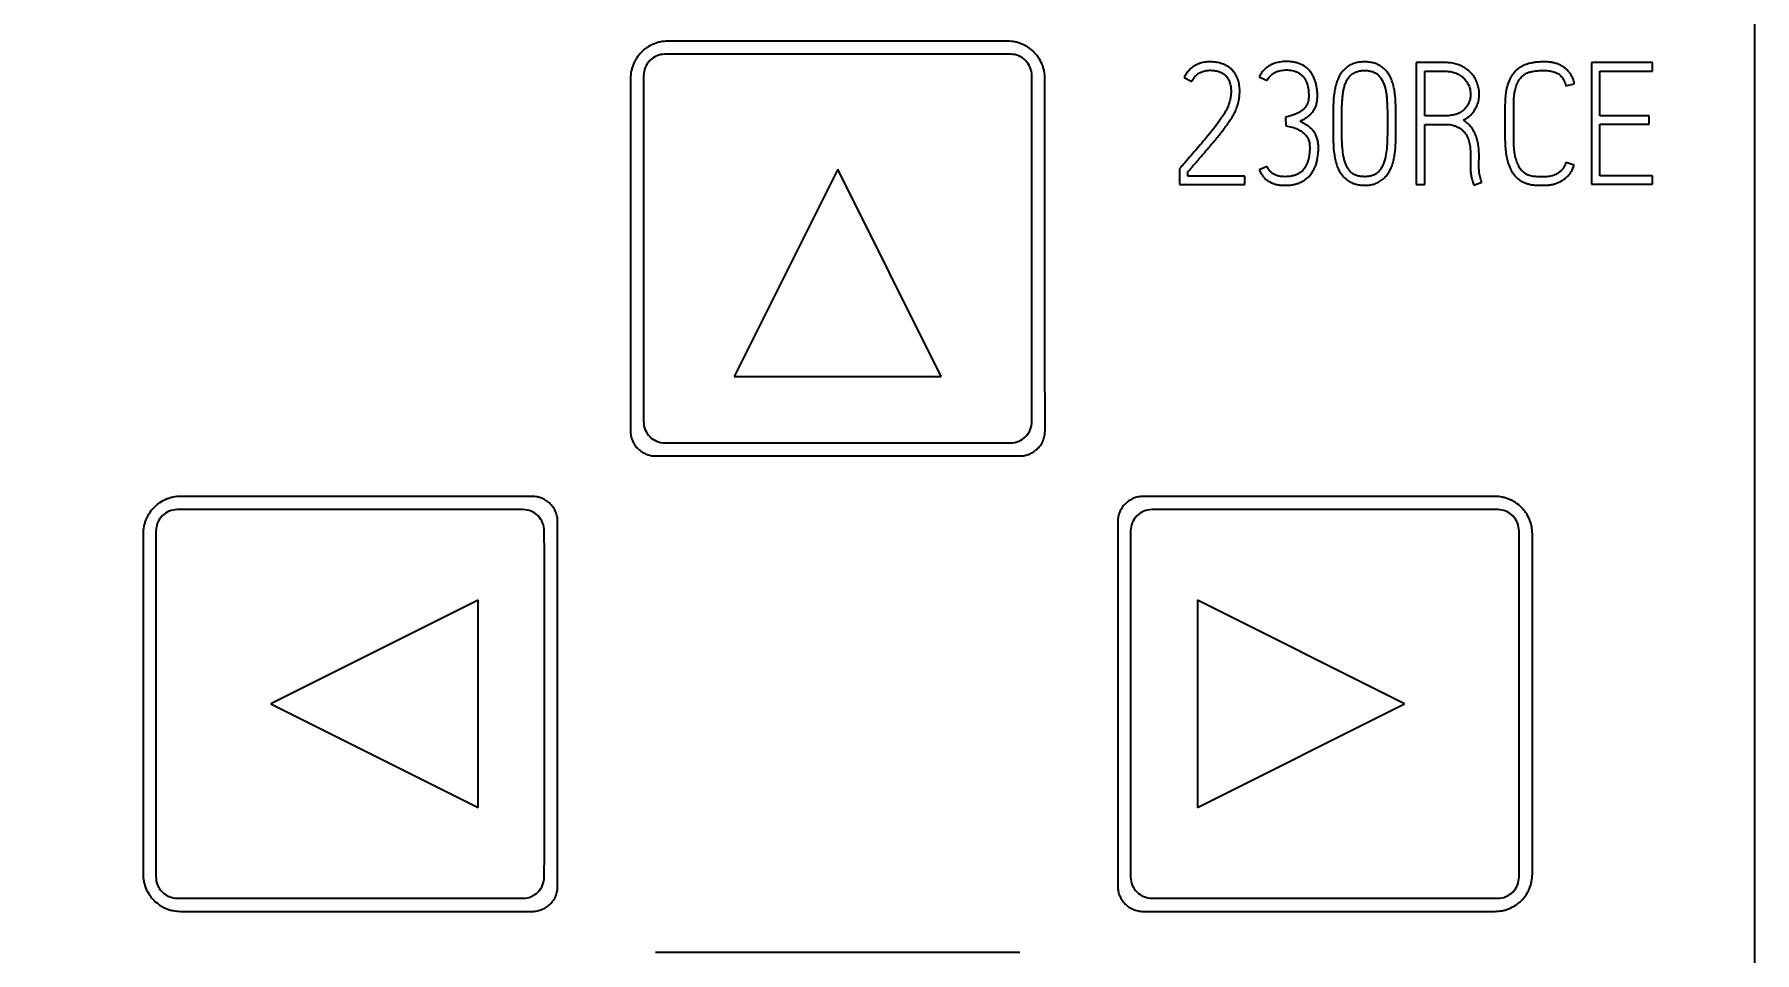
# Model space of a CAD drawing. Extents: x 0 to 420, y 0 to 297.
# Drawn here: x 132.59 to 160.83, y 184.75 to 199.81 of the extents above; entities that cross this region are included whole.
import ezdxf

# ---------------------------------------------------------------- set-up
doc = ezdxf.new("R2010")
doc.units = 0
doc.header["$LTSCALE"] = 23.1
for name, color, linetype in [('10000_FRONT', 7, 'CONTINUOUS'), ('10100_DIM_FRONT', 7, 'CONTINUOUS'), ('10500_FRONT_LABELING', 7, 'CONTINUOUS')]:
    doc.layers.add(name, color=color, linetype=linetype)
doc.styles.get("Standard").update_dxf_attribs({"font": 'txt', "width": 0.8})
doc.dimstyles.new('DIMSTYLE_1', dxfattribs={"dimtxt": 3.5, "dimasz": 3.5, "dimexe": 0.18, "dimexo": 0.0625, "dimgap": 0.09, "dimtad": 1, "dimtxsty": 'STANDARD', "dimcen": 0.09, "dimazin": 3, "dimtp": 0.05, "dimtm": 0.05, "dimtfac": 1, "dimtofl": 0, "dimtmove": 0, "dimatfit": 3, "dimtolj": 1})

# ---------------------------------------------------------------- blocks, each defined once
blk = doc.blocks.new('*D0')
at = {"layer": '10100_DIM_FRONT', "linetype": 'CONTINUOUS'}
for p, q in [((160.829689, 189.646967), (160.829689, 132.601665)), ((89.329689, 150.134374), (89.329689, 132.601665)), ((89.329689, 134.601665), (125.079689, 134.601665)), ((160.829689, 134.601665), (125.079689, 134.601665))]:
    blk.add_line(p, q, dxfattribs=at)
for points in [[(92.829689, 135.101665), (89.329689, 134.601665), (92.829689, 134.101665)], [(157.329689, 134.101665), (160.829689, 134.601665), (157.329689, 135.101665)]]:
    blk.add_solid(points, dxfattribs=at)
at = {"layer": '10100_DIM_FRONT', "linetype": 'CONTINUOUS', "width": 0.660714}
blk.add_text('71,5', height=3.5, dxfattribs=at).set_placement((121.635873, 135.476665))

msp = doc.modelspace()

# ---------------------------------------------------------------- linework, layer by layer
at = {"layer": '10000_FRONT', "color": 7, "linetype": 'CONTINUOUS'}
for p, q in [((160.83, 234.648), (160.83, 144.648)), ((148.57, 199.698), (142.99, 199.698)), ((148.616, 199.484), (142.944, 199.484)), ((145.78, 197.598), (144.08, 194.198)), ((147.48, 194.198), (145.78, 197.598)), ((144.08, 194.198), (147.48, 194.198)), ((142.79, 192.895), (148.77, 192.895)), ((142.941, 193.11), (143.33, 193.108)), ((143.33, 193.108), (148.23, 193.108)), ((148.23, 193.108), (148.618, 193.11)), ((140.613, 192.015), (134.938, 192.015)), ((140.77, 192.231), (134.99, 192.231)), ((156.57, 192.231), (150.79, 192.231)), ((156.613, 192.015), (150.938, 192.015)), ((140.965, 191.28), (140.963, 191.667)), ((156.965, 191.28), (156.963, 191.667)), ((139.875, 190.528), (136.475, 188.828)), ((139.875, 187.128), (139.875, 190.528)), ((151.685, 190.528), (151.685, 187.128)), ((155.085, 188.828), (151.685, 190.528)), ((136.475, 188.828), (139.875, 187.128)), ((151.685, 187.128), (155.085, 188.828)), ((140.963, 185.989), (140.965, 186.374)), ((156.963, 185.989), (156.965, 186.374)), ((134.938, 185.641), (140.613, 185.641)), ((150.938, 185.641), (156.613, 185.641)), ((134.99, 185.426), (140.77, 185.426)), ((150.79, 185.426), (156.57, 185.426)), ((148.77, 184.75), (142.79, 184.75))]:
    msp.add_line(p, q, dxfattribs=at)
for points, knots in [([(142.99, 199.698), (142.949, 199.698), (142.91, 199.694), (142.851, 199.683), (142.832, 199.678), (142.794, 199.666), (142.775, 199.659), (142.719, 199.636), (142.684, 199.618), (142.643, 199.59), (142.634, 199.584), (142.618, 199.572), (142.61, 199.566), (142.587, 199.547), (142.572, 199.534), (142.53, 199.491), (142.505, 199.461), (142.477, 199.419), (142.471, 199.411), (142.461, 199.393), (142.446, 199.367), (142.434, 199.34), (142.418, 199.304), (142.412, 199.285), (142.403, 199.256), (142.4, 199.247), (142.395, 199.227), (142.393, 199.217), (142.383, 199.168), (142.379, 199.128), (142.379, 199.088)], [0, 0, 0, 0, 0.125, 0.125, 0.1875, 0.1875, 0.25, 0.25, 0.375, 0.375, 0.40625, 0.40625, 0.4375, 0.4375, 0.5, 0.5, 0.625, 0.625, 0.65625, 0.65625, 0.6875, 0.75, 0.75, 0.8125, 0.8125, 0.84375, 0.84375, 0.875, 0.875, 1, 1, 1, 1]), ([(149.18, 199.088), (149.18, 199.128), (149.176, 199.168), (149.165, 199.226), (149.16, 199.246), (149.148, 199.284), (149.141, 199.303), (149.118, 199.358), (149.1, 199.393), (149.066, 199.443), (149.054, 199.459), (149.029, 199.49), (149.016, 199.505), (148.973, 199.547), (148.943, 199.573), (148.901, 199.601), (148.892, 199.606), (148.875, 199.616), (148.849, 199.631), (148.822, 199.644), (148.785, 199.659), (148.767, 199.666), (148.738, 199.675), (148.728, 199.677), (148.709, 199.682), (148.699, 199.684), (148.65, 199.694), (148.61, 199.698), (148.57, 199.698)], [0, 0, 0, 0, 0.125, 0.125, 0.1875, 0.1875, 0.25, 0.25, 0.375, 0.375, 0.4375, 0.4375, 0.5, 0.5, 0.625, 0.625, 0.65625, 0.65625, 0.6875, 0.75, 0.75, 0.8125, 0.8125, 0.84375, 0.84375, 0.875, 0.875, 1, 1, 1, 1]), ([(142.944, 199.484), (142.898, 199.484), (142.852, 199.475), (142.767, 199.44), (142.729, 199.414), (142.632, 199.317), (142.594, 199.226), (142.594, 199.134)], [0, 0, 0, 0, 0.25, 0.25, 0.5, 0.5, 1, 1, 1, 1]), ([(148.966, 199.134), (148.966, 199.18), (148.956, 199.226), (148.921, 199.31), (148.895, 199.349), (148.799, 199.446), (148.708, 199.484), (148.616, 199.484)], [0, 0, 0, 0, 0.249999, 0.249999, 0.499999, 0.499999, 1, 1, 1, 1]), ([(142.593, 193.46), (142.593, 193.414), (142.602, 193.368), (142.637, 193.284), (142.662, 193.245), (142.759, 193.148), (142.849, 193.11), (142.941, 193.11)], [0, 0, 0, 0, 0.25, 0.25, 0.5, 0.5, 1, 1, 1, 1]), ([(148.618, 193.11), (148.664, 193.11), (148.71, 193.119), (148.794, 193.155), (148.833, 193.181), (148.929, 193.277), (148.967, 193.368), (148.967, 193.46)], [0, 0, 0, 0, 0.25, 0.25, 0.5, 0.5, 1, 1, 1, 1]), ([(142.377, 193.308), (142.377, 193.281), (142.38, 193.254), (142.388, 193.214), (142.391, 193.201), (142.399, 193.176), (142.404, 193.163), (142.419, 193.125), (142.432, 193.102), (142.454, 193.068), (142.462, 193.057), (142.479, 193.036), (142.489, 193.026), (142.517, 192.997), (142.538, 192.98), (142.572, 192.958), (142.583, 192.951), (142.607, 192.938), (142.619, 192.932), (142.644, 192.922), (142.657, 192.917), (142.682, 192.909), (142.696, 192.906), (142.736, 192.898), (142.762, 192.895), (142.79, 192.895)], [0, 0, 0, 0, 0.125, 0.125, 0.1875, 0.1875, 0.25, 0.25, 0.375, 0.375, 0.4375, 0.4375, 0.5, 0.5, 0.625, 0.625, 0.6875, 0.6875, 0.75, 0.75, 0.8125, 0.8125, 0.875, 0.875, 1, 1, 1, 1]), ([(148.77, 192.895), (148.797, 192.895), (148.824, 192.898), (148.863, 192.906), (148.876, 192.91), (148.902, 192.917), (148.915, 192.922), (148.952, 192.938), (148.976, 192.95), (149.01, 192.972), (149.021, 192.981), (149.042, 192.998), (149.052, 193.007), (149.08, 193.035), (149.097, 193.056), (149.12, 193.09), (149.127, 193.101), (149.14, 193.125), (149.145, 193.137), (149.156, 193.162), (149.16, 193.175), (149.168, 193.201), (149.171, 193.214), (149.179, 193.254), (149.182, 193.281), (149.182, 193.308)], [0, 0, 0, 0, 0.125, 0.125, 0.1875, 0.1875, 0.25, 0.25, 0.375, 0.375, 0.4375, 0.4375, 0.5, 0.5, 0.625, 0.625, 0.6875, 0.6875, 0.75, 0.75, 0.8125, 0.8125, 0.875, 0.875, 1, 1, 1, 1]), ([(134.99, 192.231), (134.949, 192.231), (134.909, 192.227), (134.851, 192.215), (134.831, 192.21), (134.793, 192.198), (134.774, 192.192), (134.718, 192.169), (134.683, 192.15), (134.641, 192.122), (134.633, 192.116), (134.617, 192.104), (134.609, 192.098), (134.586, 192.079), (134.571, 192.065), (134.528, 192.023), (134.503, 191.992), (134.475, 191.95), (134.47, 191.942), (134.459, 191.925), (134.444, 191.898), (134.432, 191.871), (134.416, 191.834), (134.409, 191.816), (134.401, 191.787), (134.398, 191.777), (134.393, 191.758), (134.391, 191.748), (134.381, 191.698), (134.377, 191.658), (134.377, 191.618)], [0, 0, 0, 0, 0.125, 0.125, 0.1875, 0.1875, 0.25, 0.25, 0.375, 0.375, 0.40625, 0.40625, 0.4375, 0.4375, 0.5, 0.5, 0.625, 0.625, 0.65625, 0.65625, 0.6875, 0.75, 0.75, 0.8125, 0.8125, 0.84375, 0.84375, 0.875, 0.875, 1, 1, 1, 1]), ([(134.938, 192.015), (134.892, 192.015), (134.846, 192.006), (134.761, 191.971), (134.723, 191.945), (134.626, 191.848), (134.588, 191.757), (134.588, 191.665)], [0, 0, 0, 0, 0.25, 0.25, 0.5, 0.5, 1, 1, 1, 1]), ([(140.963, 191.667), (140.963, 191.713), (140.954, 191.758), (140.918, 191.842), (140.892, 191.881), (140.796, 191.977), (140.705, 192.015), (140.613, 192.015)], [0, 0, 0, 0, 0.25, 0.25, 0.5, 0.5, 1, 1, 1, 1]), ([(141.182, 191.818), (141.182, 191.845), (141.18, 191.872), (141.172, 191.911), (141.168, 191.925), (141.16, 191.95), (141.156, 191.963), (141.14, 192.001), (141.128, 192.024), (141.105, 192.058), (141.097, 192.069), (141.08, 192.09), (141.071, 192.1), (141.042, 192.129), (141.022, 192.146), (140.988, 192.168), (140.976, 192.175), (140.952, 192.188), (140.94, 192.194), (140.915, 192.204), (140.903, 192.209), (140.877, 192.217), (140.864, 192.22), (140.824, 192.228), (140.797, 192.231), (140.77, 192.231)], [0, 0, 0, 0, 0.125, 0.125, 0.1875, 0.1875, 0.25, 0.25, 0.375, 0.375, 0.4375, 0.4375, 0.5, 0.5, 0.625, 0.625, 0.6875, 0.6875, 0.75, 0.75, 0.8125, 0.8125, 0.875, 0.875, 1, 1, 1, 1]), ([(150.79, 192.231), (150.762, 192.231), (150.736, 192.228), (150.696, 192.22), (150.683, 192.217), (150.657, 192.209), (150.644, 192.204), (150.607, 192.188), (150.583, 192.176), (150.549, 192.154), (150.539, 192.145), (150.517, 192.128), (150.507, 192.119), (150.479, 192.091), (150.462, 192.07), (150.439, 192.036), (150.432, 192.025), (150.42, 192.001), (150.414, 191.989), (150.403, 191.964), (150.399, 191.951), (150.391, 191.925), (150.388, 191.912), (150.38, 191.872), (150.377, 191.845), (150.377, 191.818)], [0, 0, 0, 0, 0.125, 0.125, 0.1875, 0.1875, 0.25, 0.25, 0.375, 0.375, 0.4375, 0.4375, 0.5, 0.5, 0.625, 0.625, 0.6875, 0.6875, 0.75, 0.75, 0.8125, 0.8125, 0.875, 0.875, 1, 1, 1, 1]), ([(150.938, 192.015), (150.892, 192.015), (150.846, 192.006), (150.761, 191.971), (150.723, 191.945), (150.626, 191.848), (150.588, 191.757), (150.588, 191.665)], [0, 0, 0, 0, 0.25, 0.25, 0.5, 0.5, 1, 1, 1, 1]), ([(157.182, 191.618), (157.182, 191.658), (157.178, 191.698), (157.167, 191.757), (157.162, 191.776), (157.15, 191.815), (157.143, 191.834), (157.12, 191.889), (157.102, 191.925), (157.074, 191.966), (157.068, 191.974), (157.056, 191.991), (157.05, 191.999), (157.031, 192.022), (157.017, 192.037), (156.975, 192.079), (156.944, 192.105), (156.902, 192.133), (156.894, 192.138), (156.876, 192.148), (156.85, 192.163), (156.823, 192.176), (156.786, 192.191), (156.767, 192.198), (156.739, 192.207), (156.729, 192.21), (156.709, 192.214), (156.7, 192.217), (156.65, 192.227), (156.61, 192.231), (156.57, 192.231)], [0, 0, 0, 0, 0.125, 0.125, 0.1875, 0.1875, 0.25, 0.25, 0.375, 0.375, 0.40625, 0.40625, 0.4375, 0.4375, 0.5, 0.5, 0.625, 0.625, 0.65625, 0.65625, 0.6875, 0.75, 0.75, 0.8125, 0.8125, 0.84375, 0.84375, 0.875, 0.875, 1, 1, 1, 1]), ([(156.963, 191.667), (156.963, 191.713), (156.954, 191.758), (156.918, 191.842), (156.892, 191.881), (156.796, 191.977), (156.705, 192.015), (156.613, 192.015)], [0, 0, 0, 0, 0.25, 0.25, 0.5, 0.5, 1, 1, 1, 1]), ([(134.377, 186.038), (134.377, 185.998), (134.381, 185.958), (134.393, 185.899), (134.398, 185.88), (134.409, 185.841), (134.416, 185.822), (134.439, 185.767), (134.458, 185.731), (134.486, 185.69), (134.492, 185.682), (134.504, 185.665), (134.51, 185.658), (134.529, 185.634), (134.542, 185.619), (134.585, 185.577), (134.616, 185.552), (134.657, 185.524), (134.666, 185.518), (134.683, 185.508), (134.709, 185.493), (134.736, 185.48), (134.773, 185.465), (134.792, 185.458), (134.821, 185.449), (134.83, 185.447), (134.85, 185.442), (134.86, 185.44), (134.909, 185.43), (134.949, 185.426), (134.99, 185.426)], [0, 0, 0, 0, 0.125, 0.125, 0.1875, 0.1875, 0.25, 0.25, 0.375, 0.375, 0.40625, 0.40625, 0.4375, 0.4375, 0.5, 0.5, 0.625, 0.625, 0.65625, 0.65625, 0.6875, 0.75, 0.75, 0.8125, 0.8125, 0.84375, 0.84375, 0.875, 0.875, 1, 1, 1, 1]), ([(134.588, 185.991), (134.588, 185.945), (134.597, 185.899), (134.632, 185.815), (134.658, 185.776), (134.755, 185.679), (134.845, 185.641), (134.938, 185.641)], [0, 0, 0, 0, 0.25, 0.25, 0.5, 0.5, 1, 1, 1, 1]), ([(140.613, 185.641), (140.659, 185.641), (140.704, 185.65), (140.789, 185.685), (140.827, 185.711), (140.924, 185.807), (140.963, 185.897), (140.963, 185.989)], [0, 0, 0, 0, 0.25, 0.25, 0.5, 0.5, 1, 1, 1, 1]), ([(140.77, 185.426), (140.797, 185.426), (140.824, 185.428), (140.863, 185.436), (140.876, 185.44), (140.902, 185.448), (140.915, 185.452), (140.952, 185.468), (140.976, 185.48), (141.01, 185.503), (141.021, 185.511), (141.042, 185.528), (141.052, 185.537), (141.08, 185.565), (141.097, 185.586), (141.12, 185.62), (141.127, 185.632), (141.14, 185.655), (141.145, 185.668), (141.156, 185.692), (141.16, 185.705), (141.168, 185.731), (141.171, 185.744), (141.179, 185.784), (141.182, 185.811), (141.182, 185.838)], [0, 0, 0, 0, 0.125, 0.125, 0.1875, 0.1875, 0.25, 0.25, 0.375, 0.375, 0.4375, 0.4375, 0.5, 0.5, 0.625, 0.625, 0.6875, 0.6875, 0.75, 0.75, 0.8125, 0.8125, 0.875, 0.875, 1, 1, 1, 1]), ([(150.377, 185.838), (150.377, 185.811), (150.38, 185.784), (150.388, 185.745), (150.391, 185.731), (150.399, 185.706), (150.404, 185.693), (150.419, 185.655), (150.432, 185.632), (150.454, 185.598), (150.462, 185.587), (150.48, 185.566), (150.489, 185.556), (150.517, 185.527), (150.538, 185.51), (150.572, 185.488), (150.583, 185.481), (150.607, 185.468), (150.619, 185.462), (150.644, 185.452), (150.657, 185.447), (150.682, 185.44), (150.696, 185.436), (150.736, 185.428), (150.762, 185.426), (150.79, 185.426)], [0, 0, 0, 0, 0.125, 0.125, 0.1875, 0.1875, 0.25, 0.25, 0.375, 0.375, 0.4375, 0.4375, 0.5, 0.5, 0.625, 0.625, 0.6875, 0.6875, 0.75, 0.75, 0.8125, 0.8125, 0.875, 0.875, 1, 1, 1, 1]), ([(150.588, 185.991), (150.588, 185.945), (150.597, 185.899), (150.632, 185.815), (150.658, 185.776), (150.755, 185.679), (150.845, 185.641), (150.938, 185.641)], [0, 0, 0, 0, 0.25, 0.25, 0.5, 0.5, 1, 1, 1, 1]), ([(156.57, 185.426), (156.61, 185.426), (156.65, 185.43), (156.709, 185.441), (156.728, 185.446), (156.766, 185.458), (156.786, 185.465), (156.841, 185.488), (156.876, 185.506), (156.918, 185.534), (156.926, 185.54), (156.942, 185.552), (156.95, 185.558), (156.974, 185.577), (156.988, 185.591), (157.031, 185.633), (157.056, 185.664), (157.084, 185.706), (157.09, 185.714), (157.1, 185.731), (157.115, 185.758), (157.128, 185.785), (157.143, 185.822), (157.15, 185.84), (157.158, 185.869), (157.161, 185.879), (157.166, 185.898), (157.168, 185.908), (157.178, 185.958), (157.182, 185.998), (157.182, 186.038)], [0, 0, 0, 0, 0.125, 0.125, 0.1875, 0.1875, 0.25, 0.25, 0.375, 0.375, 0.40625, 0.40625, 0.4375, 0.4375, 0.5, 0.5, 0.625, 0.625, 0.65625, 0.65625, 0.6875, 0.75, 0.75, 0.8125, 0.8125, 0.84375, 0.84375, 0.875, 0.875, 1, 1, 1, 1]), ([(156.613, 185.641), (156.659, 185.641), (156.704, 185.65), (156.789, 185.685), (156.827, 185.711), (156.924, 185.807), (156.963, 185.897), (156.963, 185.989)], [0, 0, 0, 0, 0.25, 0.25, 0.5, 0.5, 1, 1, 1, 1])]:
    msp.add_open_spline(points, degree=3, knots=knots, dxfattribs=at)
for points in [[(142.379, 199.088), (142.378, 197.162), (142.378, 195.235), (142.377, 193.308)], [(142.594, 199.134), (142.593, 197.243), (142.593, 195.351), (142.593, 193.46)], [(148.967, 193.46), (148.966, 195.351), (148.966, 197.243), (148.966, 199.134)], [(149.182, 193.308), (149.182, 195.235), (149.181, 197.162), (149.18, 199.088)], [(141.182, 185.838), (141.182, 187.831), (141.183, 189.825), (141.182, 191.818)], [(150.377, 191.818), (150.377, 189.825), (150.377, 187.831), (150.377, 185.838)], [(134.377, 191.618), (134.377, 189.758), (134.377, 187.898), (134.377, 186.038)], [(134.588, 191.665), (134.588, 189.774), (134.588, 187.882), (134.588, 185.991)], [(150.588, 191.665), (150.588, 189.774), (150.588, 187.882), (150.588, 185.991)], [(157.182, 186.038), (157.182, 187.898), (157.183, 189.758), (157.182, 191.618)], [(140.965, 186.374), (140.965, 188.009), (140.965, 189.645), (140.965, 191.28)], [(156.965, 186.374), (156.965, 188.009), (156.965, 189.645), (156.965, 191.28)]]:
    msp.add_open_spline(points, degree=3, dxfattribs=at)
at = {"layer": '10500_FRONT_LABELING', "color": 7, "linetype": 'CONTINUOUS'}
for p, q in [((155.275, 199.348), (155.275, 197.348)), ((155.739, 199.348), (155.275, 199.348)), ((158.15, 199.348), (158.15, 197.354)), ((159.154, 199.348), (158.15, 199.348)), ((159.154, 199.206), (159.154, 199.348)), ((151.464, 199.101), (151.59, 199.037)), ((152.7, 199.115), (152.829, 199.051)), ((155.418, 198.474), (155.418, 199.206)), ((155.418, 199.206), (155.739, 199.206)), ((158.29, 198.474), (158.29, 199.206)), ((158.29, 199.206), (159.154, 199.206)), ((157.733, 198.968), (157.87, 199.001)), ((156.732, 198.641), (156.732, 198.114)), ((156.875, 198.114), (156.875, 198.641)), ((153.128, 198.449), (153.136, 198.311)), ((153.911, 198.36), (153.911, 198.33)), ((154.053, 198.33), (154.053, 198.36)), ((154.803, 198.36), (154.803, 198.33)), ((154.943, 198.33), (154.943, 198.36)), ((155.762, 198.474), (155.418, 198.474)), ((155.418, 197.348), (155.418, 198.333)), ((155.418, 198.333), (155.756, 198.333)), ((159.1, 198.474), (158.29, 198.474)), ((158.29, 197.492), (158.29, 198.335)), ((158.29, 198.335), (159.1, 198.335)), ((159.1, 198.335), (159.1, 198.474)), ((156.167, 197.659), (156.164, 197.634)), ((156.167, 197.833), (156.167, 197.659)), ((156.307, 197.75), (156.307, 197.806)), ((157.867, 197.664), (157.736, 197.711)), ((151.405, 197.623), (151.389, 197.603)), ((151.389, 197.603), (151.389, 197.348)), ((151.529, 197.487), (151.529, 197.553)), ((152.462, 197.487), (151.529, 197.487)), ((152.462, 197.348), (152.462, 197.487)), ((152.829, 197.645), (152.7, 197.587)), ((156.22, 197.334), (156.352, 197.384)), ((159.154, 197.492), (158.29, 197.492)), ((159.154, 197.354), (159.154, 197.492)), ((151.389, 197.348), (152.462, 197.348)), ((155.275, 197.348), (155.418, 197.348)), ((158.15, 197.354), (159.154, 197.354))]:
    msp.add_line(p, q, dxfattribs=at)
for points, knots in [([(151.529, 197.553), (151.568, 197.599), (151.607, 197.645), (151.685, 197.737), (151.725, 197.783), (151.804, 197.875), (151.843, 197.92), (151.921, 198.013), (151.96, 198.059), (152.036, 198.153), (152.074, 198.2), (152.129, 198.272), (152.147, 198.296), (152.182, 198.345), (152.2, 198.37), (152.234, 198.42), (152.25, 198.446), (152.281, 198.498), (152.295, 198.525), (152.314, 198.566), (152.32, 198.579), (152.331, 198.607), (152.336, 198.622), (152.346, 198.65), (152.35, 198.665), (152.358, 198.695), (152.361, 198.71), (152.37, 198.754), (152.374, 198.784), (152.378, 198.844), (152.379, 198.874), (152.377, 198.92), (152.376, 198.935), (152.373, 198.966), (152.37, 198.981), (152.362, 199.026), (152.355, 199.055), (152.341, 199.091), (152.339, 199.098), (152.332, 199.112), (152.329, 199.119), (152.319, 199.139), (152.311, 199.152), (152.295, 199.178), (152.286, 199.19), (152.271, 199.207), (152.266, 199.213), (152.256, 199.224), (152.25, 199.23), (152.234, 199.246), (152.223, 199.256), (152.199, 199.274), (152.186, 199.283), (152.16, 199.298), (152.146, 199.305), (152.118, 199.317), (152.104, 199.323), (152.061, 199.337), (152.032, 199.345), (151.987, 199.353), (151.972, 199.355), (151.942, 199.358), (151.926, 199.359), (151.881, 199.36), (151.85, 199.358), (151.805, 199.353), (151.79, 199.351), (151.76, 199.345), (151.745, 199.341), (151.702, 199.327), (151.674, 199.315), (151.634, 199.293), (151.621, 199.284), (151.596, 199.266), (151.572, 199.247), (151.551, 199.226), (151.53, 199.204), (151.52, 199.192), (151.493, 199.155), (151.477, 199.129), (151.464, 199.101)], [0, 0, 0, 0, 0.0625, 0.0625, 0.125, 0.125, 0.1875, 0.1875, 0.25, 0.25, 0.3125, 0.3125, 0.34375, 0.34375, 0.375, 0.375, 0.40625, 0.40625, 0.4375, 0.4375, 0.453125, 0.453125, 0.46875, 0.46875, 0.484375, 0.484375, 0.5, 0.5, 0.53125, 0.53125, 0.5625, 0.5625, 0.578125, 0.578125, 0.59375, 0.59375, 0.625, 0.625, 0.632812, 0.632812, 0.640625, 0.640625, 0.65625, 0.65625, 0.671875, 0.671875, 0.679688, 0.679688, 0.6875, 0.6875, 0.703125, 0.703125, 0.71875, 0.71875, 0.734375, 0.734375, 0.75, 0.75, 0.78125, 0.78125, 0.796875, 0.796875, 0.8125, 0.8125, 0.84375, 0.84375, 0.859375, 0.859375, 0.875, 0.875, 0.90625, 0.90625, 0.921875, 0.921875, 0.9375, 0.953125, 0.953125, 0.96875, 0.96875, 1, 1, 1, 1]), ([(153.368, 198.385), (153.386, 198.394), (153.404, 198.404), (153.439, 198.424), (153.456, 198.434), (153.481, 198.45), (153.49, 198.456), (153.505, 198.468), (153.513, 198.474), (153.528, 198.488), (153.536, 198.495), (153.55, 198.509), (153.557, 198.516), (153.577, 198.54), (153.589, 198.556), (153.604, 198.582), (153.609, 198.591), (153.618, 198.609), (153.622, 198.618), (153.634, 198.647), (153.639, 198.666), (153.648, 198.706), (153.65, 198.726), (153.653, 198.767), (153.654, 198.787), (153.653, 198.827), (153.653, 198.847), (153.649, 198.908), (153.643, 198.948), (153.63, 199.007), (153.625, 199.027), (153.612, 199.065), (153.605, 199.084), (153.588, 199.121), (153.578, 199.139), (153.557, 199.174), (153.545, 199.19), (153.519, 199.221), (153.498, 199.243), (153.475, 199.263), (153.459, 199.275), (153.451, 199.281), (153.408, 199.309), (153.371, 199.326), (153.313, 199.345), (153.293, 199.35), (153.253, 199.357), (153.213, 199.363), (153.173, 199.364), (153.132, 199.365), (153.112, 199.364), (153.051, 199.36), (153.012, 199.354), (152.963, 199.34), (152.954, 199.337), (152.934, 199.33), (152.925, 199.326), (152.897, 199.314), (152.861, 199.295), (152.828, 199.272), (152.804, 199.252), (152.796, 199.245), (152.781, 199.231), (152.774, 199.224), (152.753, 199.202), (152.741, 199.186), (152.718, 199.152), (152.708, 199.134), (152.7, 199.115)], [0, 0, 0, 0, 0.03125, 0.03125, 0.0625, 0.0625, 0.078125, 0.078125, 0.09375, 0.09375, 0.109375, 0.109375, 0.125, 0.125, 0.15625, 0.15625, 0.171875, 0.171875, 0.1875, 0.1875, 0.21875, 0.21875, 0.25, 0.25, 0.28125, 0.28125, 0.3125, 0.3125, 0.375, 0.375, 0.40625, 0.40625, 0.4375, 0.4375, 0.46875, 0.46875, 0.5, 0.5, 0.53125, 0.546875, 0.546875, 0.5625, 0.5625, 0.625, 0.625, 0.65625, 0.65625, 0.6875, 0.71875, 0.71875, 0.75, 0.75, 0.8125, 0.8125, 0.828125, 0.828125, 0.84375, 0.84375, 0.875, 0.90625, 0.90625, 0.921875, 0.921875, 0.9375, 0.9375, 0.96875, 0.96875, 1, 1, 1, 1]), ([(154.943, 198.36), (154.943, 198.413), (154.942, 198.466), (154.941, 198.546), (154.941, 198.572), (154.94, 198.625), (154.939, 198.652), (154.936, 198.731), (154.932, 198.783), (154.922, 198.862), (154.918, 198.888), (154.908, 198.941), (154.902, 198.967), (154.887, 199.018), (154.879, 199.044), (154.859, 199.094), (154.847, 199.118), (154.826, 199.153), (154.819, 199.164), (154.803, 199.186), (154.795, 199.196), (154.769, 199.227), (154.75, 199.246), (154.719, 199.271), (154.708, 199.279), (154.685, 199.294), (154.674, 199.301), (154.638, 199.32), (154.613, 199.33), (154.574, 199.341), (154.561, 199.345), (154.535, 199.35), (154.522, 199.352), (154.482, 199.358), (154.455, 199.359), (154.401, 199.359), (154.374, 199.358), (154.321, 199.351), (154.295, 199.345), (154.256, 199.334), (154.244, 199.329), (154.218, 199.319), (154.206, 199.314), (154.171, 199.295), (154.148, 199.28), (154.117, 199.255), (154.107, 199.245), (154.088, 199.227), (154.078, 199.217), (154.061, 199.196), (154.053, 199.186), (154.037, 199.164), (154.03, 199.152), (154.009, 199.118), (153.998, 199.094), (153.978, 199.044), (153.969, 199.019), (153.954, 198.967), (153.948, 198.941), (153.937, 198.889), (153.933, 198.863), (153.922, 198.784), (153.917, 198.731), (153.914, 198.652), (153.913, 198.625), (153.912, 198.572), (153.912, 198.546), (153.911, 198.466), (153.911, 198.413), (153.911, 198.36)], [0, 0, 0, 0, 0.0625, 0.0625, 0.09375, 0.09375, 0.125, 0.125, 0.1875, 0.1875, 0.21875, 0.21875, 0.25, 0.25, 0.28125, 0.28125, 0.3125, 0.3125, 0.328125, 0.328125, 0.34375, 0.34375, 0.375, 0.375, 0.390625, 0.390625, 0.40625, 0.40625, 0.4375, 0.4375, 0.453125, 0.453125, 0.46875, 0.46875, 0.5, 0.5, 0.53125, 0.53125, 0.5625, 0.5625, 0.578125, 0.578125, 0.59375, 0.59375, 0.625, 0.625, 0.640625, 0.640625, 0.65625, 0.65625, 0.671875, 0.671875, 0.6875, 0.6875, 0.71875, 0.71875, 0.75, 0.75, 0.78125, 0.78125, 0.8125, 0.8125, 0.875, 0.875, 0.90625, 0.90625, 0.9375, 0.9375, 1, 1, 1, 1]), ([(156.05, 198.402), (156.076, 198.415), (156.1, 198.431), (156.135, 198.456), (156.147, 198.465), (156.168, 198.485), (156.179, 198.495), (156.208, 198.527), (156.225, 198.551), (156.247, 198.588), (156.254, 198.6), (156.266, 198.627), (156.272, 198.64), (156.287, 198.681), (156.296, 198.708), (156.304, 198.751), (156.306, 198.766), (156.309, 198.795), (156.31, 198.809), (156.31, 198.852), (156.308, 198.881), (156.301, 198.924), (156.298, 198.938), (156.291, 198.966), (156.287, 198.98), (156.274, 199.021), (156.262, 199.048), (156.242, 199.086), (156.234, 199.099), (156.218, 199.123), (156.21, 199.135), (156.183, 199.169), (156.163, 199.19), (156.131, 199.219), (156.119, 199.228), (156.096, 199.245), (156.084, 199.253), (156.047, 199.276), (156.021, 199.289), (155.981, 199.306), (155.967, 199.311), (155.94, 199.321), (155.926, 199.325), (155.884, 199.335), (155.855, 199.34), (155.812, 199.345), (155.798, 199.346), (155.769, 199.348), (155.754, 199.348), (155.739, 199.348)], [0, 0, 0, 0, 0.0625, 0.0625, 0.09375, 0.09375, 0.125, 0.125, 0.1875, 0.1875, 0.21875, 0.21875, 0.25, 0.25, 0.3125, 0.3125, 0.34375, 0.34375, 0.375, 0.375, 0.4375, 0.4375, 0.46875, 0.46875, 0.5, 0.5, 0.5625, 0.5625, 0.59375, 0.59375, 0.625, 0.625, 0.6875, 0.6875, 0.71875, 0.71875, 0.75, 0.75, 0.8125, 0.8125, 0.84375, 0.84375, 0.875, 0.875, 0.9375, 0.9375, 0.96875, 0.96875, 1, 1, 1, 1]), ([(157.87, 199.001), (157.865, 199.039), (157.855, 199.074), (157.834, 199.116), (157.83, 199.125), (157.821, 199.141), (157.816, 199.149), (157.8, 199.172), (157.789, 199.187), (157.764, 199.215), (157.751, 199.228), (157.723, 199.253), (157.708, 199.264), (157.677, 199.285), (157.661, 199.294), (157.627, 199.311), (157.61, 199.319), (157.575, 199.331), (157.558, 199.337), (157.521, 199.345), (157.503, 199.349), (157.447, 199.356), (157.41, 199.359), (157.336, 199.359), (157.299, 199.358), (157.244, 199.353), (157.225, 199.351), (157.188, 199.345), (157.17, 199.341), (157.116, 199.329), (157.08, 199.318), (157.038, 199.299), (157.029, 199.295), (157.012, 199.287), (157.004, 199.282), (156.98, 199.268), (156.964, 199.258), (156.935, 199.236), (156.92, 199.224), (156.893, 199.198), (156.881, 199.185), (156.858, 199.156), (156.847, 199.14), (156.832, 199.117), (156.828, 199.109), (156.819, 199.092), (156.814, 199.084), (156.794, 199.042), (156.782, 199.007), (156.761, 198.936), (156.754, 198.9), (156.736, 198.789), (156.732, 198.715), (156.732, 198.641)], [0, 0, 0, 0, 0.0625, 0.0625, 0.078125, 0.078125, 0.09375, 0.09375, 0.125, 0.125, 0.15625, 0.15625, 0.1875, 0.1875, 0.21875, 0.21875, 0.25, 0.25, 0.28125, 0.28125, 0.3125, 0.3125, 0.375, 0.375, 0.4375, 0.4375, 0.46875, 0.46875, 0.5, 0.5, 0.5625, 0.5625, 0.578125, 0.578125, 0.59375, 0.59375, 0.625, 0.625, 0.65625, 0.65625, 0.6875, 0.6875, 0.71875, 0.71875, 0.734375, 0.734375, 0.75, 0.75, 0.8125, 0.8125, 0.875, 0.875, 1, 1, 1, 1]), ([(151.59, 199.037), (151.601, 199.061), (151.615, 199.083), (151.639, 199.113), (151.648, 199.122), (151.667, 199.14), (151.686, 199.157), (151.708, 199.171), (151.73, 199.184), (151.742, 199.19), (151.778, 199.205), (151.802, 199.211), (151.841, 199.217), (151.854, 199.219), (151.88, 199.22), (151.892, 199.221), (151.931, 199.22), (151.956, 199.218), (151.994, 199.211), (152.007, 199.208), (152.032, 199.201), (152.044, 199.197), (152.068, 199.187), (152.08, 199.182), (152.097, 199.172), (152.103, 199.169), (152.113, 199.162), (152.119, 199.158), (152.134, 199.146), (152.143, 199.137), (152.156, 199.123), (152.161, 199.118), (152.169, 199.108), (152.173, 199.103), (152.184, 199.087), (152.191, 199.076), (152.203, 199.053), (152.208, 199.041), (152.217, 199.017), (152.22, 199.004), (152.226, 198.979), (152.229, 198.967), (152.232, 198.941), (152.234, 198.929), (152.236, 198.903), (152.236, 198.89), (152.236, 198.851), (152.234, 198.825), (152.228, 198.775), (152.223, 198.749), (152.214, 198.712), (152.211, 198.699), (152.204, 198.675), (152.2, 198.662), (152.186, 198.626), (152.176, 198.603), (152.152, 198.558), (152.14, 198.536), (152.113, 198.492), (152.099, 198.471), (152.056, 198.407), (152.027, 198.365), (151.966, 198.283), (151.935, 198.243), (151.871, 198.164), (151.838, 198.125), (151.772, 198.047), (151.739, 198.008), (151.673, 197.93), (151.64, 197.892), (151.573, 197.815), (151.54, 197.776), (151.489, 197.719), (151.472, 197.699), (151.439, 197.661), (151.422, 197.642), (151.405, 197.623)], [0, 0, 0, 0, 0.03125, 0.03125, 0.046875, 0.046875, 0.0625, 0.078125, 0.078125, 0.09375, 0.09375, 0.125, 0.125, 0.140625, 0.140625, 0.15625, 0.15625, 0.1875, 0.1875, 0.203125, 0.203125, 0.21875, 0.21875, 0.234375, 0.234375, 0.242188, 0.242188, 0.25, 0.25, 0.265625, 0.265625, 0.273438, 0.273438, 0.28125, 0.28125, 0.296875, 0.296875, 0.3125, 0.3125, 0.328125, 0.328125, 0.34375, 0.34375, 0.359375, 0.359375, 0.375, 0.375, 0.40625, 0.40625, 0.4375, 0.4375, 0.453125, 0.453125, 0.46875, 0.46875, 0.5, 0.5, 0.53125, 0.53125, 0.5625, 0.5625, 0.625, 0.625, 0.6875, 0.6875, 0.75, 0.75, 0.8125, 0.8125, 0.875, 0.875, 0.9375, 0.9375, 0.96875, 0.96875, 1, 1, 1, 1]), ([(152.829, 199.051), (152.836, 199.066), (152.845, 199.08), (152.863, 199.108), (152.873, 199.12), (152.897, 199.144), (152.91, 199.155), (152.93, 199.17), (152.937, 199.174), (152.951, 199.183), (152.958, 199.187), (152.981, 199.197), (152.996, 199.203), (153.028, 199.213), (153.045, 199.216), (153.077, 199.222), (153.094, 199.223), (153.127, 199.226), (153.144, 199.226), (153.194, 199.225), (153.227, 199.222), (153.267, 199.212), (153.275, 199.21), (153.291, 199.205), (153.299, 199.202), (153.322, 199.193), (153.337, 199.186), (153.358, 199.173), (153.365, 199.168), (153.379, 199.157), (153.385, 199.152), (153.403, 199.135), (153.415, 199.123), (153.43, 199.103), (153.435, 199.097), (153.445, 199.083), (153.458, 199.062), (153.469, 199.039), (153.478, 199.016), (153.481, 199.009), (153.487, 198.993), (153.489, 198.985), (153.496, 198.961), (153.5, 198.944), (153.508, 198.895), (153.51, 198.862), (153.511, 198.813), (153.511, 198.796), (153.51, 198.763), (153.508, 198.746), (153.503, 198.713), (153.499, 198.697), (153.487, 198.666), (153.479, 198.651), (153.466, 198.63), (153.461, 198.623), (153.451, 198.61), (153.446, 198.603), (153.434, 198.591), (153.429, 198.585), (153.416, 198.574), (153.41, 198.568), (153.39, 198.553), (153.377, 198.543), (153.348, 198.527), (153.333, 198.519), (153.303, 198.505), (153.287, 198.499), (153.256, 198.488), (153.24, 198.483), (153.192, 198.468), (153.16, 198.458), (153.128, 198.449)], [0, 0, 0, 0, 0.03125, 0.03125, 0.0625, 0.0625, 0.09375, 0.09375, 0.109375, 0.109375, 0.125, 0.125, 0.15625, 0.15625, 0.1875, 0.1875, 0.21875, 0.21875, 0.25, 0.25, 0.3125, 0.3125, 0.328125, 0.328125, 0.34375, 0.34375, 0.375, 0.375, 0.390625, 0.390625, 0.40625, 0.40625, 0.4375, 0.4375, 0.453125, 0.453125, 0.46875, 0.5, 0.5, 0.515625, 0.515625, 0.53125, 0.53125, 0.5625, 0.5625, 0.625, 0.625, 0.65625, 0.65625, 0.6875, 0.6875, 0.71875, 0.71875, 0.75, 0.75, 0.765625, 0.765625, 0.78125, 0.78125, 0.796875, 0.796875, 0.8125, 0.8125, 0.84375, 0.84375, 0.875, 0.875, 0.90625, 0.90625, 0.9375, 0.9375, 1, 1, 1, 1]), ([(154.053, 198.36), (154.053, 198.404), (154.054, 198.448), (154.055, 198.536), (154.055, 198.58), (154.057, 198.646), (154.058, 198.668), (154.061, 198.711), (154.062, 198.733), (154.066, 198.777), (154.068, 198.799), (154.074, 198.843), (154.077, 198.864), (154.085, 198.907), (154.09, 198.929), (154.102, 198.971), (154.108, 198.991), (154.121, 199.022), (154.125, 199.032), (154.135, 199.052), (154.14, 199.062), (154.152, 199.08), (154.158, 199.089), (154.172, 199.107), (154.179, 199.116), (154.194, 199.132), (154.202, 199.14), (154.218, 199.155), (154.227, 199.161), (154.245, 199.174), (154.254, 199.179), (154.274, 199.189), (154.284, 199.194), (154.316, 199.205), (154.337, 199.21), (154.37, 199.214), (154.381, 199.216), (154.404, 199.217), (154.415, 199.218), (154.448, 199.218), (154.47, 199.216), (154.502, 199.212), (154.513, 199.21), (154.535, 199.205), (154.546, 199.202), (154.577, 199.191), (154.597, 199.182), (154.626, 199.164), (154.635, 199.157), (154.652, 199.143), (154.66, 199.135), (154.674, 199.119), (154.681, 199.11), (154.695, 199.092), (154.701, 199.083), (154.718, 199.054), (154.728, 199.035), (154.741, 199.004), (154.745, 198.994), (154.753, 198.973), (154.756, 198.962), (154.765, 198.93), (154.771, 198.909), (154.779, 198.866), (154.782, 198.844), (154.788, 198.801), (154.79, 198.779), (154.794, 198.735), (154.795, 198.713), (154.798, 198.669), (154.799, 198.647), (154.801, 198.581), (154.802, 198.537), (154.803, 198.449), (154.803, 198.405), (154.803, 198.36)], [0, 0, 0, 0, 0.0625, 0.0625, 0.125, 0.125, 0.15625, 0.15625, 0.1875, 0.1875, 0.21875, 0.21875, 0.25, 0.25, 0.28125, 0.28125, 0.3125, 0.3125, 0.328125, 0.328125, 0.34375, 0.34375, 0.359375, 0.359375, 0.375, 0.375, 0.390625, 0.390625, 0.40625, 0.40625, 0.421875, 0.421875, 0.4375, 0.4375, 0.46875, 0.46875, 0.484375, 0.484375, 0.5, 0.5, 0.53125, 0.53125, 0.546875, 0.546875, 0.5625, 0.5625, 0.59375, 0.59375, 0.609375, 0.609375, 0.625, 0.625, 0.640625, 0.640625, 0.65625, 0.65625, 0.6875, 0.6875, 0.703125, 0.703125, 0.71875, 0.71875, 0.75, 0.75, 0.78125, 0.78125, 0.8125, 0.8125, 0.84375, 0.84375, 0.875, 0.875, 0.9375, 0.9375, 1, 1, 1, 1]), ([(155.739, 199.206), (155.766, 199.206), (155.791, 199.205), (155.842, 199.198), (155.868, 199.193), (155.918, 199.177), (155.941, 199.167), (155.976, 199.149), (155.987, 199.143), (156.009, 199.129), (156.02, 199.121), (156.05, 199.097), (156.069, 199.079), (156.094, 199.049), (156.102, 199.039), (156.116, 199.017), (156.123, 199.006), (156.14, 198.971), (156.149, 198.947), (156.162, 198.897), (156.166, 198.871), (156.167, 198.832), (156.167, 198.819), (156.166, 198.793), (156.164, 198.78), (156.16, 198.755), (156.157, 198.742), (156.15, 198.718), (156.146, 198.705), (156.139, 198.687), (156.136, 198.681), (156.131, 198.669), (156.122, 198.652), (156.112, 198.636), (156.097, 198.615), (156.088, 198.605), (156.071, 198.586), (156.061, 198.577), (156.032, 198.552), (156.01, 198.538), (155.976, 198.519), (155.964, 198.514), (155.94, 198.504), (155.928, 198.499), (155.903, 198.491), (155.891, 198.488), (155.865, 198.483), (155.852, 198.481), (155.814, 198.476), (155.788, 198.474), (155.762, 198.474)], [0, 0, 0, 0, 0.0625, 0.0625, 0.125, 0.125, 0.1875, 0.1875, 0.21875, 0.21875, 0.25, 0.25, 0.3125, 0.3125, 0.34375, 0.34375, 0.375, 0.375, 0.4375, 0.4375, 0.5, 0.5, 0.53125, 0.53125, 0.5625, 0.5625, 0.59375, 0.59375, 0.625, 0.625, 0.640625, 0.640625, 0.65625, 0.6875, 0.6875, 0.71875, 0.71875, 0.75, 0.75, 0.8125, 0.8125, 0.84375, 0.84375, 0.875, 0.875, 0.90625, 0.90625, 0.9375, 0.9375, 1, 1, 1, 1]), ([(156.875, 198.641), (156.875, 198.669), (156.875, 198.698), (156.878, 198.755), (156.88, 198.783), (156.887, 198.84), (156.891, 198.868), (156.904, 198.924), (156.912, 198.952), (156.927, 198.993), (156.933, 199.006), (156.945, 199.032), (156.952, 199.044), (156.975, 199.081), (156.993, 199.103), (157.02, 199.128), (157.025, 199.132), (157.036, 199.141), (157.042, 199.145), (157.06, 199.158), (157.073, 199.165), (157.098, 199.178), (157.112, 199.183), (157.132, 199.19), (157.139, 199.192), (157.153, 199.196), (157.16, 199.198), (157.181, 199.202), (157.195, 199.205), (157.224, 199.209), (157.238, 199.211), (157.28, 199.215), (157.309, 199.217), (157.366, 199.218), (157.395, 199.217), (157.452, 199.213), (157.481, 199.209), (157.523, 199.199), (157.537, 199.195), (157.564, 199.185), (157.577, 199.179), (157.602, 199.166), (157.615, 199.158), (157.637, 199.141), (157.648, 199.131), (157.662, 199.115), (157.667, 199.11), (157.676, 199.099), (157.68, 199.093), (157.692, 199.075), (157.699, 199.062), (157.711, 199.036), (157.717, 199.023), (157.726, 198.996), (157.73, 198.982), (157.733, 198.968)], [0, 0, 0, 0, 0.0625, 0.0625, 0.125, 0.125, 0.1875, 0.1875, 0.25, 0.25, 0.28125, 0.28125, 0.3125, 0.3125, 0.375, 0.375, 0.390625, 0.390625, 0.40625, 0.40625, 0.4375, 0.4375, 0.46875, 0.46875, 0.484375, 0.484375, 0.5, 0.5, 0.53125, 0.53125, 0.5625, 0.5625, 0.625, 0.625, 0.6875, 0.6875, 0.75, 0.75, 0.78125, 0.78125, 0.8125, 0.8125, 0.84375, 0.84375, 0.875, 0.875, 0.890625, 0.890625, 0.90625, 0.90625, 0.9375, 0.9375, 0.96875, 0.96875, 1, 1, 1, 1]), ([(152.7, 197.587), (152.709, 197.567), (152.718, 197.549), (152.74, 197.512), (152.751, 197.495), (152.77, 197.47), (152.777, 197.462), (152.792, 197.447), (152.8, 197.439), (152.824, 197.419), (152.841, 197.407), (152.869, 197.391), (152.878, 197.386), (152.897, 197.377), (152.907, 197.373), (152.936, 197.361), (152.956, 197.354), (152.997, 197.344), (153.018, 197.341), (153.049, 197.337), (153.06, 197.336), (153.081, 197.335), (153.092, 197.335), (153.123, 197.334), (153.144, 197.334), (153.186, 197.336), (153.207, 197.338), (153.249, 197.344), (153.269, 197.348), (153.31, 197.358), (153.331, 197.364), (153.371, 197.38), (153.39, 197.388), (153.418, 197.403), (153.427, 197.409), (153.445, 197.42), (153.454, 197.426), (153.496, 197.459), (153.526, 197.488), (153.558, 197.531), (153.564, 197.54), (153.576, 197.558), (153.592, 197.585), (153.606, 197.614), (153.618, 197.643), (153.622, 197.653), (153.629, 197.673), (153.633, 197.683), (153.642, 197.714), (153.647, 197.734), (153.66, 197.796), (153.665, 197.838), (153.67, 197.901), (153.67, 197.922), (153.67, 197.965), (153.67, 197.986), (153.667, 198.028), (153.664, 198.049), (153.657, 198.08), (153.654, 198.09), (153.648, 198.111), (153.645, 198.121), (153.633, 198.15), (153.624, 198.17), (153.608, 198.197), (153.602, 198.206), (153.59, 198.223), (153.583, 198.232), (153.562, 198.256), (153.547, 198.27), (153.515, 198.298), (153.497, 198.31), (153.461, 198.333), (153.443, 198.344), (153.406, 198.365), (153.387, 198.376), (153.368, 198.385)], [0, 0, 0, 0, 0.03125, 0.03125, 0.0625, 0.0625, 0.078125, 0.078125, 0.09375, 0.09375, 0.125, 0.125, 0.140625, 0.140625, 0.15625, 0.15625, 0.1875, 0.1875, 0.21875, 0.21875, 0.234375, 0.234375, 0.25, 0.25, 0.28125, 0.28125, 0.3125, 0.3125, 0.34375, 0.34375, 0.375, 0.375, 0.40625, 0.40625, 0.421875, 0.421875, 0.4375, 0.4375, 0.5, 0.5, 0.515625, 0.515625, 0.53125, 0.5625, 0.5625, 0.578125, 0.578125, 0.59375, 0.59375, 0.625, 0.625, 0.6875, 0.6875, 0.71875, 0.71875, 0.75, 0.75, 0.78125, 0.78125, 0.796875, 0.796875, 0.8125, 0.8125, 0.84375, 0.84375, 0.859375, 0.859375, 0.875, 0.875, 0.90625, 0.90625, 0.9375, 0.9375, 0.96875, 0.96875, 1, 1, 1, 1]), ([(153.136, 198.311), (153.17, 198.305), (153.204, 198.297), (153.27, 198.279), (153.303, 198.268), (153.349, 198.245), (153.365, 198.236), (153.394, 198.218), (153.408, 198.208), (153.428, 198.191), (153.434, 198.185), (153.447, 198.173), (153.453, 198.166), (153.469, 198.146), (153.48, 198.132), (153.493, 198.11), (153.497, 198.102), (153.505, 198.086), (153.508, 198.078), (153.517, 198.054), (153.521, 198.037), (153.526, 198.003), (153.527, 197.985), (153.528, 197.95), (153.528, 197.933), (153.525, 197.881), (153.521, 197.847), (153.513, 197.796), (153.509, 197.779), (153.503, 197.754), (153.501, 197.745), (153.496, 197.728), (153.493, 197.72), (153.485, 197.695), (153.478, 197.679), (153.463, 197.648), (153.454, 197.633), (153.425, 197.589), (153.401, 197.564), (153.366, 197.539), (153.358, 197.534), (153.343, 197.525), (153.336, 197.521), (153.312, 197.509), (153.296, 197.503), (153.271, 197.495), (153.262, 197.492), (153.246, 197.488), (153.22, 197.483), (153.177, 197.477), (153.143, 197.476), (153.108, 197.476), (153.09, 197.476), (153.056, 197.479), (153.038, 197.481), (153.004, 197.488), (152.987, 197.493), (152.955, 197.505), (152.939, 197.513), (152.918, 197.528), (152.911, 197.533), (152.897, 197.545), (152.891, 197.551), (152.879, 197.563), (152.874, 197.57), (152.863, 197.584), (152.858, 197.591), (152.844, 197.613), (152.836, 197.629), (152.829, 197.645)], [0, 0, 0, 0, 0.0625, 0.0625, 0.125, 0.125, 0.15625, 0.15625, 0.1875, 0.1875, 0.203125, 0.203125, 0.21875, 0.21875, 0.25, 0.25, 0.265625, 0.265625, 0.28125, 0.28125, 0.3125, 0.3125, 0.34375, 0.34375, 0.375, 0.375, 0.4375, 0.4375, 0.46875, 0.46875, 0.484375, 0.484375, 0.5, 0.5, 0.53125, 0.53125, 0.5625, 0.5625, 0.625, 0.625, 0.640625, 0.640625, 0.65625, 0.65625, 0.6875, 0.6875, 0.703125, 0.703125, 0.71875, 0.75, 0.78125, 0.78125, 0.8125, 0.8125, 0.84375, 0.84375, 0.875, 0.875, 0.90625, 0.90625, 0.921875, 0.921875, 0.9375, 0.9375, 0.953125, 0.953125, 0.96875, 0.96875, 1, 1, 1, 1]), ([(153.911, 198.33), (153.911, 198.277), (153.911, 198.224), (153.912, 198.145), (153.912, 198.119), (153.913, 198.066), (153.914, 198.04), (153.917, 197.961), (153.922, 197.909), (153.933, 197.831), (153.937, 197.805), (153.947, 197.753), (153.954, 197.727), (153.969, 197.676), (153.977, 197.65), (153.997, 197.601), (154.009, 197.577), (154.029, 197.542), (154.037, 197.531), (154.053, 197.509), (154.061, 197.499), (154.079, 197.479), (154.088, 197.469), (154.107, 197.45), (154.117, 197.441), (154.137, 197.424), (154.148, 197.416), (154.17, 197.401), (154.181, 197.394), (154.216, 197.374), (154.241, 197.364), (154.293, 197.349), (154.319, 197.343), (154.371, 197.336), (154.398, 197.334), (154.438, 197.334), (154.452, 197.334), (154.478, 197.336), (154.492, 197.337), (154.531, 197.342), (154.557, 197.347), (154.595, 197.359), (154.608, 197.363), (154.633, 197.373), (154.645, 197.379), (154.681, 197.398), (154.703, 197.413), (154.733, 197.438), (154.743, 197.447), (154.763, 197.466), (154.772, 197.476), (154.798, 197.506), (154.813, 197.528), (154.835, 197.562), (154.841, 197.574), (154.853, 197.598), (154.859, 197.61), (154.874, 197.647), (154.883, 197.672), (154.898, 197.723), (154.905, 197.749), (154.916, 197.801), (154.92, 197.827), (154.931, 197.906), (154.936, 197.959), (154.939, 198.038), (154.94, 198.065), (154.941, 198.118), (154.941, 198.144), (154.942, 198.224), (154.943, 198.277), (154.943, 198.33)], [0, 0, 0, 0, 0.0625, 0.0625, 0.09375, 0.09375, 0.125, 0.125, 0.1875, 0.1875, 0.21875, 0.21875, 0.25, 0.25, 0.28125, 0.28125, 0.3125, 0.3125, 0.328125, 0.328125, 0.34375, 0.34375, 0.359375, 0.359375, 0.375, 0.375, 0.390625, 0.390625, 0.40625, 0.40625, 0.4375, 0.4375, 0.46875, 0.46875, 0.5, 0.5, 0.515625, 0.515625, 0.53125, 0.53125, 0.5625, 0.5625, 0.578125, 0.578125, 0.59375, 0.59375, 0.625, 0.625, 0.640625, 0.640625, 0.65625, 0.65625, 0.6875, 0.6875, 0.703125, 0.703125, 0.71875, 0.71875, 0.75, 0.75, 0.78125, 0.78125, 0.8125, 0.8125, 0.875, 0.875, 0.90625, 0.90625, 0.9375, 0.9375, 1, 1, 1, 1]), ([(154.803, 198.33), (154.803, 198.286), (154.803, 198.242), (154.801, 198.154), (154.801, 198.11), (154.799, 198.045), (154.798, 198.023), (154.795, 197.979), (154.793, 197.957), (154.787, 197.892), (154.781, 197.848), (154.768, 197.784), (154.762, 197.763), (154.75, 197.72), (154.743, 197.7), (154.73, 197.669), (154.726, 197.659), (154.716, 197.639), (154.711, 197.63), (154.699, 197.611), (154.693, 197.602), (154.68, 197.584), (154.673, 197.576), (154.658, 197.559), (154.65, 197.552), (154.634, 197.537), (154.625, 197.53), (154.607, 197.518), (154.597, 197.513), (154.577, 197.503), (154.567, 197.499), (154.536, 197.488), (154.515, 197.483), (154.482, 197.478), (154.471, 197.477), (154.449, 197.476), (154.438, 197.476), (154.405, 197.476), (154.383, 197.477), (154.351, 197.481), (154.34, 197.483), (154.318, 197.488), (154.308, 197.491), (154.287, 197.499), (154.277, 197.503), (154.257, 197.512), (154.247, 197.518), (154.229, 197.53), (154.22, 197.537), (154.203, 197.551), (154.195, 197.559), (154.181, 197.576), (154.174, 197.584), (154.161, 197.602), (154.154, 197.611), (154.137, 197.64), (154.128, 197.659), (154.116, 197.69), (154.112, 197.7), (154.105, 197.722), (154.102, 197.732), (154.093, 197.764), (154.088, 197.785), (154.075, 197.849), (154.069, 197.892), (154.063, 197.958), (154.061, 197.979), (154.058, 198.023), (154.058, 198.045), (154.055, 198.111), (154.055, 198.154), (154.054, 198.242), (154.053, 198.286), (154.053, 198.33)], [0, 0, 0, 0, 0.0625, 0.0625, 0.125, 0.125, 0.15625, 0.15625, 0.1875, 0.1875, 0.25, 0.25, 0.28125, 0.28125, 0.3125, 0.3125, 0.328125, 0.328125, 0.34375, 0.34375, 0.359375, 0.359375, 0.375, 0.375, 0.390625, 0.390625, 0.40625, 0.40625, 0.421875, 0.421875, 0.4375, 0.4375, 0.46875, 0.46875, 0.484375, 0.484375, 0.5, 0.5, 0.53125, 0.53125, 0.546875, 0.546875, 0.5625, 0.5625, 0.578125, 0.578125, 0.59375, 0.59375, 0.609375, 0.609375, 0.625, 0.625, 0.640625, 0.640625, 0.65625, 0.65625, 0.6875, 0.6875, 0.703125, 0.703125, 0.71875, 0.71875, 0.75, 0.75, 0.8125, 0.8125, 0.84375, 0.84375, 0.875, 0.875, 0.9375, 0.9375, 1, 1, 1, 1]), ([(155.756, 198.333), (155.787, 198.333), (155.818, 198.331), (155.863, 198.323), (155.878, 198.319), (155.9, 198.313), (155.907, 198.311), (155.922, 198.306), (155.929, 198.303), (155.965, 198.288), (155.992, 198.272), (156.022, 198.248), (156.028, 198.243), (156.04, 198.233), (156.045, 198.228), (156.061, 198.211), (156.071, 198.199), (156.084, 198.18), (156.089, 198.174), (156.097, 198.161), (156.101, 198.154), (156.112, 198.134), (156.118, 198.12), (156.13, 198.091), (156.135, 198.077), (156.143, 198.047), (156.147, 198.032), (156.157, 197.987), (156.161, 197.956), (156.166, 197.895), (156.167, 197.864), (156.167, 197.833)], [0, 0, 0, 0, 0.125, 0.125, 0.1875, 0.1875, 0.21875, 0.21875, 0.25, 0.25, 0.375, 0.375, 0.40625, 0.40625, 0.4375, 0.4375, 0.5, 0.5, 0.53125, 0.53125, 0.5625, 0.5625, 0.625, 0.625, 0.6875, 0.6875, 0.75, 0.75, 0.875, 0.875, 1, 1, 1, 1]), ([(156.307, 197.806), (156.307, 197.863), (156.304, 197.919), (156.294, 198.004), (156.289, 198.032), (156.277, 198.087), (156.269, 198.114), (156.254, 198.154), (156.248, 198.167), (156.236, 198.193), (156.23, 198.206), (156.209, 198.243), (156.193, 198.266), (156.167, 198.3), (156.158, 198.311), (156.139, 198.332), (156.129, 198.342), (156.097, 198.371), (156.075, 198.388), (156.05, 198.402)], [0, 0, 0, 0, 0.25, 0.25, 0.375, 0.375, 0.5, 0.5, 0.5625, 0.5625, 0.625, 0.625, 0.75, 0.75, 0.8125, 0.8125, 0.875, 0.875, 1, 1, 1, 1]), ([(156.732, 198.114), (156.732, 198.076), (156.733, 198.038), (156.737, 197.963), (156.74, 197.925), (156.749, 197.851), (156.755, 197.814), (156.768, 197.758), (156.772, 197.74), (156.783, 197.704), (156.789, 197.685), (156.801, 197.65), (156.808, 197.632), (156.82, 197.606), (156.824, 197.598), (156.833, 197.581), (156.837, 197.573), (156.851, 197.548), (156.862, 197.532), (156.884, 197.502), (156.896, 197.487), (156.916, 197.466), (156.923, 197.46), (156.937, 197.447), (156.944, 197.441), (156.967, 197.424), (156.983, 197.414), (157.007, 197.4), (157.016, 197.395), (157.033, 197.387), (157.041, 197.383), (157.068, 197.372), (157.085, 197.365), (157.122, 197.355), (157.14, 197.35), (157.168, 197.345), (157.177, 197.343), (157.196, 197.341), (157.225, 197.338), (157.253, 197.337), (157.291, 197.335), (157.309, 197.335), (157.366, 197.334), (157.403, 197.335), (157.46, 197.34), (157.478, 197.343), (157.516, 197.35), (157.534, 197.354), (157.589, 197.37), (157.624, 197.385), (157.674, 197.414), (157.69, 197.424), (157.721, 197.447), (157.75, 197.471), (157.776, 197.499), (157.794, 197.521), (157.8, 197.529), (157.811, 197.544), (157.816, 197.552), (157.841, 197.593), (157.857, 197.627), (157.867, 197.664)], [0, 0, 0, 0, 0.0625, 0.0625, 0.125, 0.125, 0.1875, 0.1875, 0.21875, 0.21875, 0.25, 0.25, 0.28125, 0.28125, 0.296875, 0.296875, 0.3125, 0.3125, 0.34375, 0.34375, 0.375, 0.375, 0.390625, 0.390625, 0.40625, 0.40625, 0.4375, 0.4375, 0.453125, 0.453125, 0.46875, 0.46875, 0.5, 0.5, 0.53125, 0.53125, 0.546875, 0.546875, 0.5625, 0.59375, 0.59375, 0.625, 0.625, 0.6875, 0.6875, 0.71875, 0.71875, 0.75, 0.75, 0.8125, 0.8125, 0.84375, 0.84375, 0.875, 0.90625, 0.90625, 0.921875, 0.921875, 0.9375, 0.9375, 1, 1, 1, 1]), ([(157.736, 197.711), (157.726, 197.683), (157.714, 197.656), (157.691, 197.619), (157.683, 197.607), (157.668, 197.589), (157.663, 197.584), (157.653, 197.573), (157.648, 197.568), (157.631, 197.553), (157.62, 197.544), (157.596, 197.527), (157.583, 197.52), (157.556, 197.506), (157.542, 197.501), (157.514, 197.491), (157.5, 197.487), (157.47, 197.481), (157.456, 197.479), (157.426, 197.476), (157.411, 197.475), (157.381, 197.473), (157.366, 197.473), (157.337, 197.473), (157.322, 197.473), (157.292, 197.474), (157.277, 197.475), (157.247, 197.477), (157.232, 197.478), (157.203, 197.48), (157.188, 197.482), (157.159, 197.487), (157.144, 197.49), (157.123, 197.497), (157.116, 197.5), (157.102, 197.506), (157.096, 197.509), (157.076, 197.52), (157.064, 197.528), (157.046, 197.541), (157.04, 197.546), (157.029, 197.556), (157.023, 197.561), (157.007, 197.577), (156.998, 197.588), (156.98, 197.612), (156.972, 197.625), (156.957, 197.651), (156.95, 197.664), (156.932, 197.704), (156.922, 197.732), (156.905, 197.789), (156.898, 197.818), (156.888, 197.877), (156.885, 197.906), (156.877, 197.995), (156.875, 198.054), (156.875, 198.114)], [0, 0, 0, 0, 0.0625, 0.0625, 0.09375, 0.09375, 0.109375, 0.109375, 0.125, 0.125, 0.15625, 0.15625, 0.1875, 0.1875, 0.21875, 0.21875, 0.25, 0.25, 0.28125, 0.28125, 0.3125, 0.3125, 0.34375, 0.34375, 0.375, 0.375, 0.40625, 0.40625, 0.4375, 0.4375, 0.46875, 0.46875, 0.5, 0.5, 0.515625, 0.515625, 0.53125, 0.53125, 0.5625, 0.5625, 0.578125, 0.578125, 0.59375, 0.59375, 0.625, 0.625, 0.65625, 0.65625, 0.6875, 0.6875, 0.75, 0.75, 0.8125, 0.8125, 0.875, 0.875, 1, 1, 1, 1]), ([(156.352, 197.384), (156.34, 197.413), (156.331, 197.442), (156.32, 197.488), (156.317, 197.503), (156.312, 197.534), (156.31, 197.549), (156.307, 197.58), (156.306, 197.595), (156.305, 197.626), (156.304, 197.642), (156.304, 197.665), (156.304, 197.673), (156.304, 197.688), (156.304, 197.696), (156.304, 197.711), (156.304, 197.719), (156.305, 197.735), (156.306, 197.742), (156.307, 197.75)], [0, 0, 0, 0, 0.25, 0.25, 0.375, 0.375, 0.5, 0.5, 0.625, 0.625, 0.75, 0.75, 0.8125, 0.8125, 0.875, 0.875, 0.9375, 0.9375, 1, 1, 1, 1]), ([(156.164, 197.634), (156.164, 197.608), (156.166, 197.583), (156.171, 197.532), (156.175, 197.506), (156.184, 197.456), (156.19, 197.431), (156.204, 197.382), (156.212, 197.358), (156.22, 197.334)], [0, 0, 0, 0, 0.25, 0.25, 0.5, 0.5, 0.75, 0.75, 1, 1, 1, 1])]:
    msp.add_open_spline(points, degree=3, knots=knots, dxfattribs=at)

# ---------------------------------------------------------------- dimensions: what is measured, and where the dimension line sits
at = {"layer": '10100_DIM_FRONT', "linetype": 'CONTINUOUS'}
dim = msp.add_linear_dim(base=(160.83, 134.602), p1=(89.33, 150.134), p2=(160.83, 189.647), text='71,5', dimstyle='DIMSTYLE_1', dxfattribs=at)
dim.commit()
dim.dimension.update_dxf_attribs({"geometry": '*D0', "text_midpoint": (126.261, 137.227), "dimtype": 160})

doc.saveas('drawing.dxf')
